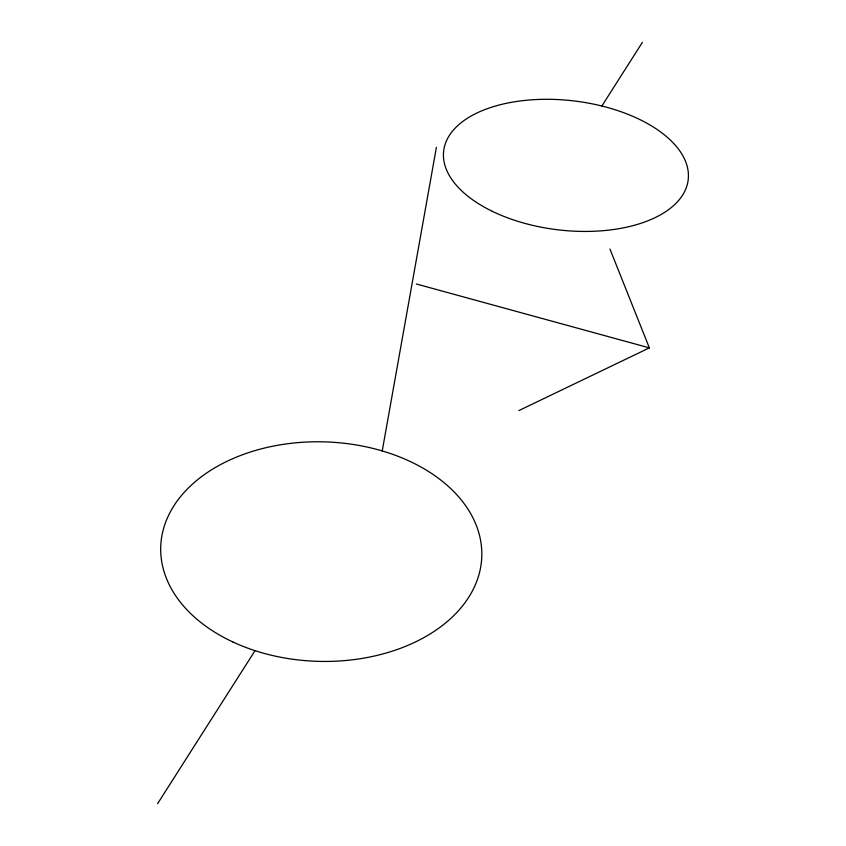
<?xml version="1.0" encoding="UTF-8"?>
<svg xmlns="http://www.w3.org/2000/svg" width="846" height="846" viewBox="0 0 846 846"><rect width="100%" height="100%" fill="white"/><g stroke="black" fill="none" stroke-linecap="round" stroke-linejoin="round"><path stroke-width="1.27" d="M382.233 450.907L436.409 147.31M157.578 803.7L255.037 650.648M601.887 105.972L642.431 42.3M518.873 410.585L649.358 347.875L609.955 249.041M416.359 283.992L649.358 347.875M232.999 642.029A160.592 109.779 1.6 0 0 481.554 560.359A160.592 109.779 1.6 0 0 249.242 452.399A160.592 109.779 1.6 0 0 232.999 642.029M492.372 211.341A123.114 64.941 6.7 0 0 687.565 183.392A123.114 64.941 6.7 0 0 517.879 101.277A123.114 64.941 6.7 0 0 492.372 211.341"/></g></svg>
